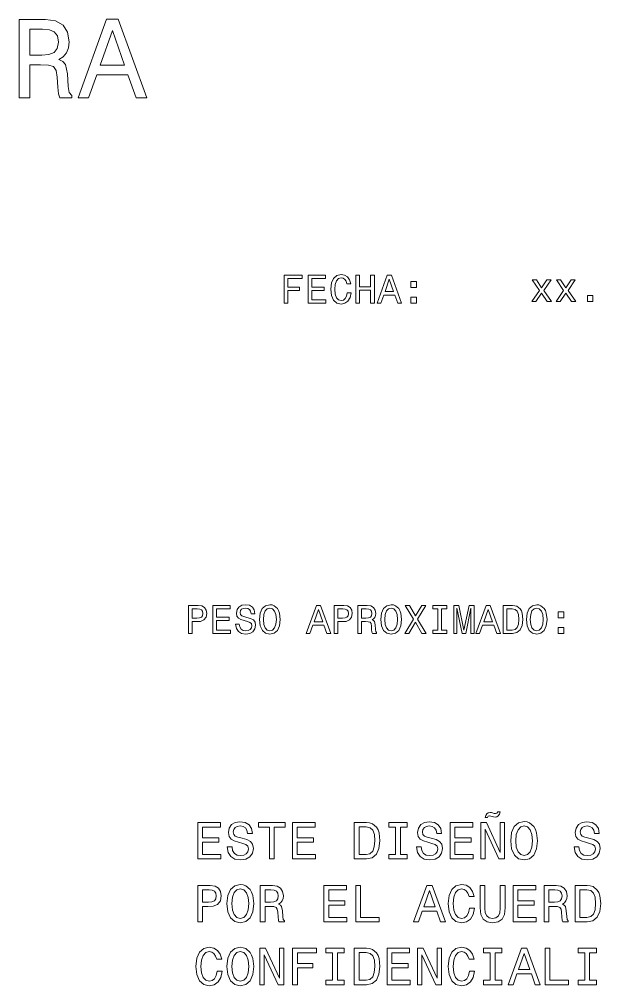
# Model space of a CAD drawing. Extents: x 14 to 2196, y -1968 to 1826.
# Drawn here: x 1582.5 to 1686.5, y -246.4 to -73.7 of the extents above; entities that cross this region are included whole.
import ezdxf

# ---------------------------------------------------------------- set-up
doc = ezdxf.new("R2010")
doc.units = 0

msp = doc.modelspace()

# ---------------------------------------------------------------- linework, layer by layer
at = {"color": 7, "lineweight": 13}
for points in [[(1582.532227, -87.708305), (1584.408325, -87.708305), (1584.408325, -81.797646), (1586.324707, -81.797646), (1587.736816, -81.858162), (1588.624512, -82.140579), (1589.108643, -82.80629), (1589.310303, -83.99649), (1589.411255, -85.81205), (1589.532227, -87.002251), (1589.774292, -87.708305), (1591.892456, -87.708305), (1591.892456, -87.32502), (1591.428467, -86.760178), (1591.26709, -85.711189), (1591.125854, -83.45182), (1590.782959, -81.777466), (1590.31897, -81.252975), (1589.592773, -80.86969), (1590.399658, -80.365364), (1590.964478, -79.659317), (1591.327637, -78.771706), (1591.44873, -77.702545), (1591.16626, -76.008018), (1590.359375, -74.737122), (1589.027954, -73.970551), (1587.212402, -73.708305), (1582.532227, -73.708305)], [(1593.042358, -87.708305), (1594.898193, -87.708305), (1596.37085, -83.593033), (1601.95874, -83.593033), (1603.431396, -87.708305), (1605.327637, -87.708305), (1600.203735, -73.688133), (1598.146118, -73.688133)], [(1586.687866, -75.423004), (1587.918457, -75.544037), (1588.785889, -75.927322), (1589.330566, -76.633377), (1589.512085, -77.742889), (1589.310303, -78.912918), (1588.765625, -79.618965), (1587.837769, -79.982079), (1586.566772, -80.082947), (1584.408325, -80.082947), (1584.408325, -75.423004)], [(1597.016357, -81.878334), (1599.174927, -75.705421), (1601.333374, -81.878334)], [(1629.859253, -124.426353), (1630.529297, -124.426353), (1630.529297, -122.128082), (1632.633057, -122.128082), (1632.633057, -121.530098), (1630.529297, -121.530098), (1630.529297, -120.03154), (1633.115723, -120.03154), (1633.115723, -119.426353), (1629.859253, -119.426353)], [(1634.1604, -124.426353), (1637.330444, -124.426353), (1637.330444, -123.821167), (1634.823242, -123.821167), (1634.823242, -122.128082), (1637.056641, -122.128082), (1637.056641, -121.530098), (1634.823242, -121.530098), (1634.823242, -120.03154), (1637.272827, -120.03154), (1637.272827, -119.426353), (1634.1604, -119.426353)], [(1641.177734, -122.567566), (1641.033569, -123.172752), (1640.795898, -123.605026), (1640.464478, -123.871597), (1640.075439, -123.958054), (1639.607056, -123.828369), (1639.239624, -123.439323), (1638.994751, -122.805313), (1638.915405, -121.926353), (1638.994751, -121.054596), (1639.232422, -120.413383), (1639.599854, -120.024338), (1640.075439, -119.887451), (1640.421265, -119.959496), (1640.716553, -120.161224), (1640.947144, -120.485428), (1641.105591, -120.932114), (1641.790039, -120.932114), (1641.573975, -120.247681), (1641.199341, -119.728951), (1640.687744, -119.404739), (1640.075439, -119.289467), (1639.311646, -119.469582), (1638.728149, -119.973907), (1638.353516, -120.802437), (1638.223755, -121.926353), (1638.353516, -123.05027), (1638.728149, -123.878799), (1639.311646, -124.390327), (1640.075439, -124.56324), (1640.745361, -124.426353), (1641.285767, -124.04451), (1641.667603, -123.417709), (1641.869385, -122.567566)], [(1642.67627, -124.426353), (1643.346313, -124.426353), (1643.346313, -122.077652), (1645.349121, -122.077652), (1645.349121, -124.426353), (1646.011963, -124.426353), (1646.011963, -119.426353), (1645.349121, -119.426353), (1645.349121, -121.465256), (1643.346313, -121.465256), (1643.346313, -119.426353), (1642.67627, -119.426353)], [(1646.494751, -124.426353), (1647.157471, -124.426353), (1647.683472, -122.956612), (1649.679077, -122.956612), (1650.205078, -124.426353), (1650.882324, -124.426353), (1649.052368, -119.419151), (1648.317505, -119.419151)], [(1647.91394, -122.344223), (1648.684937, -120.13961), (1649.455811, -122.344223)], [(1652.524902, -121.630966), (1653.519165, -121.630966), (1653.519165, -120.55748), (1652.524902, -120.55748)], [(1674.899902, -124.114655), (1675.894165, -122.608894), (1676.917236, -124.114655), (1677.680908, -124.114655), (1676.297607, -122.11898), (1677.601685, -120.245781), (1676.866821, -120.245781), (1675.922974, -121.650681), (1674.979126, -120.245781), (1674.229858, -120.245781), (1675.512329, -122.126183), (1674.157837, -124.114655)], [(1679.237061, -124.114655), (1680.231323, -122.608894), (1681.254395, -124.114655), (1682.018066, -124.114655), (1680.634766, -122.11898), (1681.938843, -120.245781), (1681.203979, -120.245781), (1680.260132, -121.650681), (1679.316406, -120.245781), (1678.567017, -120.245781), (1679.849487, -122.126183), (1678.494995, -124.114655)], [(1652.524902, -124.426353), (1653.519165, -124.426353), (1653.519165, -123.352867), (1652.524902, -123.352867)], [(1684.107422, -124.114655), (1685.101685, -124.114655), (1685.101685, -123.041168), (1684.107422, -123.041168)], [(1612.797974, -183.427444), (1613.460815, -183.427444), (1613.460815, -181.316498), (1614.195679, -181.316498), (1614.937744, -181.280472), (1615.528442, -181.028305), (1615.9104, -180.538391), (1616.040039, -179.868362), (1615.939209, -179.248764), (1615.651001, -178.794876), (1615.175415, -178.521103), (1614.5271, -178.427444), (1612.797974, -178.427444)], [(1614.346924, -179.039841), (1614.779175, -179.083069), (1615.096191, -179.219955), (1615.283569, -179.472107), (1615.348389, -179.868362), (1615.276367, -180.28624), (1615.081787, -180.538391), (1614.750366, -180.668076), (1614.296509, -180.704102), (1613.460815, -180.704102), (1613.460815, -179.039841)], [(1617.142334, -183.427444), (1620.312378, -183.427444), (1620.312378, -182.82225), (1617.805176, -182.82225), (1617.805176, -181.129181), (1620.038574, -181.129181), (1620.038574, -180.531189), (1617.805176, -180.531189), (1617.805176, -179.032639), (1620.254761, -179.032639), (1620.254761, -178.427444), (1617.142334, -178.427444)], [(1621.854126, -181.777588), (1621.198486, -181.777588), (1621.342651, -182.541275), (1621.702881, -183.103241), (1622.257568, -183.441849), (1623.006836, -183.564331), (1623.748901, -183.449051), (1624.303711, -183.13205), (1624.656738, -182.634933), (1624.786377, -181.979324), (1624.678345, -181.388535), (1624.375732, -181.006699), (1623.885864, -180.754532), (1623.230225, -180.567215), (1622.668213, -180.430328), (1622.300781, -180.27182), (1622.091919, -180.041275), (1622.0271, -179.681046), (1622.091919, -179.356842), (1622.279175, -179.111877), (1622.567383, -178.946182), (1622.963623, -178.888535), (1623.367065, -178.960587), (1623.684082, -179.155106), (1623.893066, -179.479324), (1623.993896, -179.918793), (1624.649536, -179.918793), (1624.649536, -179.904388), (1624.534302, -179.227158), (1624.195679, -178.722839), (1623.662476, -178.405838), (1622.942017, -178.29776), (1622.293579, -178.405838), (1621.789307, -178.70842), (1621.465088, -179.176727), (1621.349854, -179.781906), (1621.443481, -180.32225), (1621.717285, -180.689697), (1622.149536, -180.934647), (1622.740356, -181.121964), (1623.323853, -181.287674), (1623.763428, -181.446182), (1624.029907, -181.676727), (1624.123657, -182.051361), (1624.037109, -182.433212), (1623.813843, -182.72139), (1623.47522, -182.901505), (1623.035645, -182.959152), (1622.545776, -182.879898), (1622.171143, -182.649353), (1621.93335, -182.274704)], [(1625.478027, -180.927444), (1625.607788, -182.051361), (1625.982422, -182.879898), (1626.565918, -183.391418), (1627.329712, -183.564331), (1628.086182, -183.391418), (1628.67688, -182.879898), (1629.044312, -182.051361), (1629.181274, -180.927444), (1629.044312, -179.81073), (1628.885864, -179.356842), (1628.67688, -178.982193), (1628.086182, -178.470673), (1627.725952, -178.340988), (1627.329712, -178.290558), (1626.558716, -178.470673), (1625.97522, -178.974991), (1625.607788, -179.803528)], [(1626.169678, -180.927444), (1626.248901, -180.055679), (1626.486694, -179.414474), (1626.854126, -179.025421), (1627.329712, -178.888535), (1627.797974, -179.025421), (1628.165405, -179.421677), (1628.403198, -180.062897), (1628.489624, -180.927444), (1628.403198, -181.79921), (1628.165405, -182.440414), (1627.797974, -182.829468), (1627.329712, -182.959152), (1626.854126, -182.829468), (1626.486694, -182.440414), (1626.248901, -181.806412)], [(1633.813843, -183.427444), (1634.476685, -183.427444), (1635.002563, -181.957703), (1636.998291, -181.957703), (1637.52417, -183.427444), (1638.201416, -183.427444), (1636.37146, -178.420242), (1635.636597, -178.420242)], [(1635.233154, -181.345306), (1636.004028, -179.140701), (1636.774902, -181.345306)], [(1638.821045, -183.427444), (1639.483887, -183.427444), (1639.483887, -181.316498), (1640.21875, -181.316498), (1640.960815, -181.280472), (1641.551514, -181.028305), (1641.93335, -180.538391), (1642.06311, -179.868362), (1641.962158, -179.248764), (1641.674072, -178.794876), (1641.198486, -178.521103), (1640.550171, -178.427444), (1638.821045, -178.427444)], [(1640.369995, -179.039841), (1640.802246, -179.083069), (1641.119263, -179.219955), (1641.306641, -179.472107), (1641.37146, -179.868362), (1641.299438, -180.28624), (1641.104858, -180.538391), (1640.773438, -180.668076), (1640.31958, -180.704102), (1639.483887, -180.704102), (1639.483887, -179.039841)], [(1643.071777, -183.427444), (1643.741699, -183.427444), (1643.741699, -181.316498), (1644.426147, -181.316498), (1644.930542, -181.338104), (1645.247559, -181.438965), (1645.42041, -181.676727), (1645.492432, -182.101791), (1645.528442, -182.750214), (1645.571777, -183.175278), (1645.658203, -183.427444), (1646.414673, -183.427444), (1646.414673, -183.290558), (1646.248901, -183.088821), (1646.191284, -182.714188), (1646.140869, -181.907272), (1646.018433, -181.309296), (1645.852661, -181.121964), (1645.593384, -180.985077), (1645.88147, -180.804962), (1646.083252, -180.552811), (1646.212891, -180.235809), (1646.256104, -179.853958), (1646.155273, -179.248764), (1645.867065, -178.794876), (1645.391602, -178.521103), (1644.743164, -178.427444), (1643.071777, -178.427444)], [(1644.555908, -179.039841), (1644.995361, -179.083069), (1645.305176, -179.219955), (1645.499634, -179.472107), (1645.564575, -179.868362), (1645.492432, -180.28624), (1645.297974, -180.538391), (1644.966553, -180.668076), (1644.512695, -180.704102), (1643.741699, -180.704102), (1643.741699, -179.039841)], [(1647.16394, -180.927444), (1647.293579, -182.051361), (1647.668213, -182.879898), (1648.251831, -183.391418), (1649.015503, -183.564331), (1649.771973, -183.391418), (1650.362793, -182.879898), (1650.730225, -182.051361), (1650.867065, -180.927444), (1650.730225, -179.81073), (1650.571777, -179.356842), (1650.362793, -178.982193), (1649.771973, -178.470673), (1649.411743, -178.340988), (1649.015503, -178.290558), (1648.244629, -178.470673), (1647.661011, -178.974991), (1647.293579, -179.803528)], [(1647.855591, -180.927444), (1647.934814, -180.055679), (1648.172607, -179.414474), (1648.540039, -179.025421), (1649.015503, -178.888535), (1649.483887, -179.025421), (1649.851318, -179.421677), (1650.088989, -180.062897), (1650.175415, -180.927444), (1650.088989, -181.79921), (1649.851318, -182.440414), (1649.483887, -182.829468), (1649.015503, -182.959152), (1648.540039, -182.829468), (1648.172607, -182.440414), (1647.934814, -181.806412)], [(1651.443481, -183.427444), (1652.199951, -183.427444), (1653.345459, -181.402954), (1654.512695, -183.427444), (1655.276367, -183.427444), (1653.712891, -180.855392), (1655.197144, -178.420242), (1654.469482, -178.420242), (1653.367065, -180.27182), (1652.286377, -178.420242), (1651.529907, -178.420242), (1653.006836, -180.86261)], [(1657.358521, -182.82225), (1656.436279, -182.82225), (1656.436279, -183.427444), (1658.943481, -183.427444), (1658.943481, -182.82225), (1658.02124, -182.82225), (1658.02124, -179.032639), (1658.943481, -179.032639), (1658.943481, -178.427444), (1656.436279, -178.427444), (1656.436279, -179.032639), (1657.358521, -179.032639)], [(1660.225952, -183.427444), (1660.78064, -183.427444), (1660.78064, -178.888535), (1661.717285, -183.427444), (1662.336914, -183.427444), (1663.266235, -178.888535), (1663.266235, -183.427444), (1663.828247, -183.427444), (1663.828247, -178.427444), (1662.949219, -178.427444), (1662.0271, -182.83667), (1661.112061, -178.427444), (1660.225952, -178.427444)], [(1664.174072, -183.427444), (1664.836914, -183.427444), (1665.362793, -181.957703), (1667.358521, -181.957703), (1667.884399, -183.427444), (1668.561646, -183.427444), (1666.731689, -178.420242), (1665.996826, -178.420242)], [(1665.593384, -181.345306), (1666.364258, -179.140701), (1667.135132, -181.345306)], [(1670.694214, -178.427444), (1669.029907, -178.427444), (1669.029907, -183.427444), (1670.694214, -183.427444), (1671.479492, -183.268936), (1672.06311, -182.78624), (1672.42334, -182.000931), (1672.552979, -180.927444), (1672.437744, -179.832336), (1672.293579, -179.40007), (1672.091919, -179.054245), (1671.508301, -178.585953), (1671.126465, -178.470673)], [(1670.643799, -179.025421), (1671.191284, -179.133499), (1671.565918, -179.464905), (1671.789307, -180.055679), (1671.861328, -180.927444), (1671.782104, -181.770386), (1671.558716, -182.36116), (1671.17688, -182.714188), (1670.643799, -182.829468), (1669.699951, -182.829468), (1669.699951, -179.025421)], [(1673.187012, -180.927444), (1673.31665, -182.051361), (1673.691284, -182.879898), (1674.274902, -183.391418), (1675.038574, -183.564331), (1675.795044, -183.391418), (1676.385864, -182.879898), (1676.753296, -182.051361), (1676.890137, -180.927444), (1676.753296, -179.81073), (1676.594727, -179.356842), (1676.385864, -178.982193), (1675.795044, -178.470673), (1675.434814, -178.340988), (1675.038574, -178.290558), (1674.2677, -178.470673), (1673.684082, -178.974991), (1673.31665, -179.803528)], [(1673.878662, -180.927444), (1673.957886, -180.055679), (1674.195679, -179.414474), (1674.56311, -179.025421), (1675.038574, -178.888535), (1675.506836, -179.025421), (1675.874268, -179.421677), (1676.112061, -180.062897), (1676.198486, -180.927444), (1676.112061, -181.79921), (1675.874268, -182.440414), (1675.506836, -182.829468), (1675.038574, -182.959152), (1674.56311, -182.829468), (1674.195679, -182.440414), (1673.957886, -181.806412)], [(1678.878662, -180.63205), (1679.872925, -180.63205), (1679.872925, -179.558563), (1678.878662, -179.558563)], [(1678.878662, -183.427444), (1679.872925, -183.427444), (1679.872925, -182.353958), (1678.878662, -182.353958)], [(1668.493408, -215.298523), (1668.090698, -215.298523), (1667.922119, -215.542038), (1667.669189, -215.616974), (1667.416382, -215.579514), (1666.976074, -215.44838), (1666.704468, -215.410919), (1666.386108, -215.476486), (1666.133179, -215.654434), (1665.936523, -215.944778), (1665.824097, -216.347519), (1666.226807, -216.347519), (1666.386108, -216.113373), (1666.638916, -216.029083), (1666.86377, -216.066544), (1667.303955, -216.188293), (1667.603638, -216.235123), (1667.91272, -216.178925), (1668.174927, -216.000977), (1668.362305, -215.710632)], [(1614.442261, -223.737289), (1618.563354, -223.737289), (1618.563354, -222.950546), (1615.303955, -222.950546), (1615.303955, -220.749542), (1618.207397, -220.749542), (1618.207397, -219.972153), (1615.303955, -219.972153), (1615.303955, -218.024033), (1618.488403, -218.024033), (1618.488403, -217.237289), (1614.442261, -217.237289)], [(1620.567627, -221.592484), (1619.715332, -221.592484), (1619.902588, -222.585266), (1620.370972, -223.315826), (1621.092163, -223.756027), (1622.066162, -223.915237), (1623.030884, -223.765381), (1623.752075, -223.353287), (1624.21106, -222.707031), (1624.379639, -221.854721), (1624.239136, -221.086716), (1623.845703, -220.590317), (1623.208862, -220.262512), (1622.356567, -220.018982), (1621.625977, -219.841034), (1621.148315, -219.634979), (1620.876709, -219.335266), (1620.792358, -218.866974), (1620.876709, -218.445496), (1621.120239, -218.12706), (1621.494873, -217.911636), (1622.01001, -217.836716), (1622.534546, -217.930374), (1622.946533, -218.183258), (1623.218262, -218.604721), (1623.349365, -219.176056), (1624.20166, -219.176056), (1624.20166, -219.157318), (1624.051758, -218.276917), (1623.611572, -217.621292), (1622.918457, -217.209198), (1621.981934, -217.068695), (1621.138916, -217.209198), (1620.483398, -217.60257), (1620.06189, -218.211349), (1619.911987, -218.998093), (1620.033813, -219.700546), (1620.389648, -220.178207), (1620.95166, -220.496658), (1621.719604, -220.740173), (1622.478271, -220.955582), (1623.049561, -221.161636), (1623.396118, -221.461349), (1623.517944, -221.94838), (1623.405518, -222.444778), (1623.115234, -222.819427), (1622.674927, -223.053574), (1622.103638, -223.128494), (1621.466797, -223.025467), (1620.979736, -222.725769), (1620.670654, -222.238724)], [(1627.255005, -223.737289), (1628.116577, -223.737289), (1628.116577, -218.024033), (1630.083496, -218.024033), (1630.083496, -217.237289), (1625.278687, -217.237289), (1625.278687, -218.024033), (1627.255005, -218.024033)], [(1631.3573, -223.737289), (1635.478271, -223.737289), (1635.478271, -222.950546), (1632.218872, -222.950546), (1632.218872, -220.749542), (1635.122437, -220.749542), (1635.122437, -219.972153), (1632.218872, -219.972153), (1632.218872, -218.024033), (1635.40332, -218.024033), (1635.40332, -217.237289), (1631.3573, -217.237289)], [(1644.591431, -217.237289), (1642.427856, -217.237289), (1642.427856, -223.737289), (1644.591431, -223.737289), (1645.612305, -223.531235), (1646.370972, -222.903717), (1646.839233, -221.882828), (1647.007812, -220.487289), (1646.858032, -219.06366), (1646.670654, -218.501694), (1646.408447, -218.052124), (1645.64978, -217.443344), (1645.15332, -217.293488)], [(1649.808228, -222.950546), (1648.609375, -222.950546), (1648.609375, -223.737289), (1651.868774, -223.737289), (1651.868774, -222.950546), (1650.669922, -222.950546), (1650.669922, -218.024033), (1651.868774, -218.024033), (1651.868774, -217.237289), (1648.609375, -217.237289), (1648.609375, -218.024033), (1649.808228, -218.024033)], [(1654.397583, -221.592484), (1653.545288, -221.592484), (1653.732666, -222.585266), (1654.200928, -223.315826), (1654.922119, -223.756027), (1655.896118, -223.915237), (1656.86084, -223.765381), (1657.582031, -223.353287), (1658.041016, -222.707031), (1658.209595, -221.854721), (1658.069092, -221.086716), (1657.675659, -220.590317), (1657.038818, -220.262512), (1656.186523, -220.018982), (1655.455933, -219.841034), (1654.978271, -219.634979), (1654.706665, -219.335266), (1654.622437, -218.866974), (1654.706665, -218.445496), (1654.950195, -218.12706), (1655.324829, -217.911636), (1655.839966, -217.836716), (1656.364502, -217.930374), (1656.776611, -218.183258), (1657.048218, -218.604721), (1657.179321, -219.176056), (1658.031616, -219.176056), (1658.031616, -219.157318), (1657.881714, -218.276917), (1657.441528, -217.621292), (1656.748413, -217.209198), (1655.81189, -217.068695), (1654.968872, -217.209198), (1654.313354, -217.60257), (1653.891846, -218.211349), (1653.741943, -218.998093), (1653.86377, -219.700546), (1654.219604, -220.178207), (1654.781616, -220.496658), (1655.549561, -220.740173), (1656.308228, -220.955582), (1656.879639, -221.161636), (1657.226074, -221.461349), (1657.3479, -221.94838), (1657.235474, -222.444778), (1656.94519, -222.819427), (1656.505005, -223.053574), (1655.933594, -223.128494), (1655.296753, -223.025467), (1654.809692, -222.725769), (1654.50061, -222.238724)], [(1659.54895, -223.737289), (1663.669922, -223.737289), (1663.669922, -222.950546), (1660.410522, -222.950546), (1660.410522, -220.749542), (1663.314087, -220.749542), (1663.314087, -219.972153), (1660.410522, -219.972153), (1660.410522, -218.024033), (1663.594971, -218.024033), (1663.594971, -217.237289), (1659.54895, -217.237289)], [(1665.018677, -223.737289), (1665.796021, -223.737289), (1665.796021, -218.408035), (1668.287354, -223.737289), (1669.289551, -223.737289), (1669.289551, -217.237289), (1668.502808, -217.237289), (1668.502808, -222.566544), (1666.039551, -217.237289), (1665.018677, -217.237289)], [(1670.385376, -220.487289), (1670.553955, -221.94838), (1671.041016, -223.025467), (1671.799561, -223.69046), (1672.792358, -223.915237), (1673.775879, -223.69046), (1674.543823, -223.025467), (1675.021484, -221.94838), (1675.199463, -220.487289), (1675.021484, -219.035553), (1674.81543, -218.445496), (1674.543823, -217.958466), (1673.775879, -217.293488), (1673.307495, -217.124893), (1672.792358, -217.059341), (1671.790283, -217.293488), (1671.031616, -217.949112), (1670.553955, -219.026199)], [(1682.589233, -221.592484), (1681.736938, -221.592484), (1681.924316, -222.585266), (1682.392578, -223.315826), (1683.11377, -223.756027), (1684.087769, -223.915237), (1685.05249, -223.765381), (1685.773682, -223.353287), (1686.232666, -222.707031), (1686.401245, -221.854721), (1686.260742, -221.086716), (1685.86731, -220.590317), (1685.230469, -220.262512), (1684.378174, -220.018982), (1683.647583, -219.841034), (1683.169922, -219.634979), (1682.898315, -219.335266), (1682.813965, -218.866974), (1682.898315, -218.445496), (1683.141846, -218.12706), (1683.516479, -217.911636), (1684.031616, -217.836716), (1684.556152, -217.930374), (1684.968262, -218.183258), (1685.239868, -218.604721), (1685.370972, -219.176056), (1686.223267, -219.176056), (1686.223267, -219.157318), (1686.073364, -218.276917), (1685.633179, -217.621292), (1684.940063, -217.209198), (1684.00354, -217.068695), (1683.160522, -217.209198), (1682.505005, -217.60257), (1682.083496, -218.211349), (1681.933594, -218.998093), (1682.05542, -219.700546), (1682.411255, -220.178207), (1682.973267, -220.496658), (1683.741211, -220.740173), (1684.499878, -220.955582), (1685.071289, -221.161636), (1685.417725, -221.461349), (1685.539551, -221.94838), (1685.427124, -222.444778), (1685.136841, -222.819427), (1684.696533, -223.053574), (1684.125244, -223.128494), (1683.488403, -223.025467), (1683.001343, -222.725769), (1682.692261, -222.238724)], [(1644.525879, -218.014664), (1645.237671, -218.155151), (1645.724731, -218.585999), (1646.015015, -219.354004), (1646.108643, -220.487289), (1646.005615, -221.583115), (1645.715332, -222.35112), (1645.218872, -222.810059), (1644.525879, -222.959915), (1643.29895, -222.959915), (1643.29895, -218.014664)], [(1671.284546, -220.487289), (1671.387573, -219.354004), (1671.696533, -218.520432), (1672.174316, -218.014664), (1672.792358, -217.836716), (1673.401245, -218.014664), (1673.878906, -218.5298), (1674.187988, -219.363373), (1674.300293, -220.487289), (1674.187988, -221.620575), (1673.878906, -222.454147), (1673.401245, -222.959915), (1672.792358, -223.128494), (1672.174316, -222.959915), (1671.696533, -222.454147), (1671.387573, -221.629944)], [(1614.432861, -234.967117), (1615.294556, -234.967117), (1615.294556, -232.222885), (1616.249878, -232.222885), (1617.2146, -232.176056), (1617.982666, -231.848236), (1618.479004, -231.211349), (1618.647583, -230.340317), (1618.516479, -229.534836), (1618.141846, -228.944778), (1617.523682, -228.588882), (1616.680786, -228.467117), (1614.432861, -228.467117)], [(1616.446533, -229.263229), (1617.008545, -229.319427), (1617.420654, -229.497375), (1617.664185, -229.82518), (1617.748413, -230.340317), (1617.654785, -230.883545), (1617.401978, -231.211349), (1616.971069, -231.379944), (1616.380981, -231.426773), (1615.294556, -231.426773), (1615.294556, -229.263229)], [(1619.640381, -231.717117), (1619.80896, -233.178207), (1620.296021, -234.255295), (1621.054688, -234.920288), (1622.047485, -235.145065), (1623.030884, -234.920288), (1623.79895, -234.255295), (1624.276611, -233.178207), (1624.454468, -231.717117), (1624.276611, -230.265381), (1624.070557, -229.675323), (1623.79895, -229.188293), (1623.030884, -228.523315), (1622.562622, -228.354721), (1622.047485, -228.289169), (1621.045288, -228.523315), (1620.286621, -229.17894), (1619.80896, -230.256027)], [(1620.539551, -231.717117), (1620.642578, -230.583832), (1620.95166, -229.750259), (1621.429321, -229.244492), (1622.047485, -229.066544), (1622.65625, -229.244492), (1623.133911, -229.759628), (1623.442993, -230.593201), (1623.55542, -231.717117), (1623.442993, -232.850403), (1623.133911, -233.683975), (1622.65625, -234.189743), (1622.047485, -234.358322), (1621.429321, -234.189743), (1620.95166, -233.683975), (1620.642578, -232.859772)], [(1625.597168, -234.967117), (1626.468262, -234.967117), (1626.468262, -232.222885), (1627.358032, -232.222885), (1628.01355, -232.250977), (1628.425659, -232.382095), (1628.650513, -232.691177), (1628.744141, -233.243774), (1628.791016, -234.086716), (1628.847168, -234.639313), (1628.959595, -234.967117), (1629.942993, -234.967117), (1629.942993, -234.789169), (1629.727539, -234.526917), (1629.652588, -234.039886), (1629.587036, -232.990891), (1629.427856, -232.213516), (1629.212402, -231.970001), (1628.875244, -231.792038), (1629.249878, -231.557892), (1629.512207, -231.230087), (1629.680786, -230.817978), (1629.736938, -230.321579), (1629.605835, -229.534836), (1629.231201, -228.944778), (1628.613037, -228.588882), (1627.770142, -228.467117), (1625.597168, -228.467117)], [(1627.526611, -229.263229), (1628.0979, -229.319427), (1628.50061, -229.497375), (1628.75354, -229.82518), (1628.837769, -230.340317), (1628.744141, -230.883545), (1628.491211, -231.211349), (1628.060425, -231.379944), (1627.470337, -231.426773), (1626.468262, -231.426773), (1626.468262, -229.263229)], [(1636.995605, -234.967117), (1641.116577, -234.967117), (1641.116577, -234.180374), (1637.8573, -234.180374), (1637.8573, -231.97937), (1640.760742, -231.97937), (1640.760742, -231.201981), (1637.8573, -231.201981), (1637.8573, -229.25386), (1641.041748, -229.25386), (1641.041748, -228.467117), (1636.995605, -228.467117)], [(1642.699463, -234.967117), (1646.876709, -234.967117), (1646.876709, -234.180374), (1643.561157, -234.180374), (1643.561157, -228.467117), (1642.699463, -228.467117)], [(1653.030151, -234.967117), (1653.891846, -234.967117), (1654.575562, -233.056458), (1657.169922, -233.056458), (1657.853638, -234.967117), (1658.734009, -234.967117), (1656.355103, -228.457748), (1655.39978, -228.457748)], [(1654.875244, -232.260345), (1655.877441, -229.394348), (1656.879639, -232.260345)], [(1663.033081, -232.55069), (1662.845703, -233.337433), (1662.536621, -233.899399), (1662.105835, -234.245941), (1661.600098, -234.358322), (1660.991211, -234.189743), (1660.51355, -233.683975), (1660.19519, -232.859772), (1660.092163, -231.717117), (1660.19519, -230.583832), (1660.504272, -229.750259), (1660.981934, -229.244492), (1661.600098, -229.066544), (1662.049561, -229.160202), (1662.433594, -229.422455), (1662.733398, -229.843918), (1662.939331, -230.424606), (1663.829102, -230.424606), (1663.548218, -229.534836), (1663.061157, -228.860489), (1662.396118, -228.439026), (1661.600098, -228.289169), (1660.6073, -228.523315), (1659.848633, -229.17894), (1659.361572, -230.256027), (1659.192993, -231.717117), (1659.361572, -233.178207), (1659.848633, -234.255295), (1660.6073, -234.920288), (1661.600098, -235.145065), (1662.471069, -234.967117), (1663.173584, -234.470718), (1663.669922, -233.655884), (1663.932129, -232.55069)], [(1664.915649, -232.494492), (1665.046753, -233.665237), (1665.458862, -234.498825), (1666.151978, -234.976486), (1667.154053, -235.145065), (1668.146851, -234.976486), (1668.839966, -234.498825), (1669.252075, -233.674606), (1669.392578, -232.494492), (1669.392578, -228.467117), (1668.521484, -228.467117), (1668.521484, -232.541321), (1668.437256, -233.337433), (1668.184326, -233.908752), (1667.75354, -234.245941), (1667.154053, -234.358322), (1666.535889, -234.245941), (1666.105103, -233.908752), (1665.852173, -233.346802), (1665.777344, -232.541321), (1665.777344, -228.467117), (1664.915649, -228.467117)], [(1670.825562, -234.967117), (1674.946533, -234.967117), (1674.946533, -234.180374), (1671.687256, -234.180374), (1671.687256, -231.97937), (1674.590698, -231.97937), (1674.590698, -231.201981), (1671.687256, -231.201981), (1671.687256, -229.25386), (1674.871704, -229.25386), (1674.871704, -228.467117), (1670.825562, -228.467117)], [(1676.342163, -234.967117), (1677.213135, -234.967117), (1677.213135, -232.222885), (1678.102905, -232.222885), (1678.758545, -232.250977), (1679.170654, -232.382095), (1679.395386, -232.691177), (1679.489136, -233.243774), (1679.535889, -234.086716), (1679.592163, -234.639313), (1679.704468, -234.967117), (1680.687988, -234.967117), (1680.687988, -234.789169), (1680.472534, -234.526917), (1680.397583, -234.039886), (1680.332031, -232.990891), (1680.172852, -232.213516), (1679.957397, -231.970001), (1679.620239, -231.792038), (1679.994873, -231.557892), (1680.25708, -231.230087), (1680.425659, -230.817978), (1680.481934, -230.321579), (1680.35083, -229.534836), (1679.976074, -228.944778), (1679.358032, -228.588882), (1678.515015, -228.467117), (1676.342163, -228.467117)], [(1678.271484, -229.263229), (1678.842896, -229.319427), (1679.245605, -229.497375), (1679.498413, -229.82518), (1679.582764, -230.340317), (1679.489136, -230.883545), (1679.236206, -231.211349), (1678.80542, -231.379944), (1678.215332, -231.426773), (1677.213135, -231.426773), (1677.213135, -229.263229)], [(1684.059692, -228.467117), (1681.896118, -228.467117), (1681.896118, -234.967117), (1684.059692, -234.967117), (1685.080566, -234.761063), (1685.839233, -234.133545), (1686.307495, -233.112656), (1686.476074, -231.717117), (1686.326294, -230.293488), (1686.138916, -229.731522), (1685.876709, -229.281952), (1685.118042, -228.673172), (1684.621704, -228.523315)], [(1683.994141, -229.244492), (1684.705933, -229.384979), (1685.192993, -229.815826), (1685.483398, -230.583832), (1685.577026, -231.717117), (1685.473999, -232.812943), (1685.183594, -233.580948), (1684.687256, -234.039886), (1683.994141, -234.189743), (1682.767212, -234.189743), (1682.767212, -229.244492)], [(1617.926392, -243.780518), (1617.739136, -244.567261), (1617.430054, -245.129227), (1616.999146, -245.475769), (1616.493408, -245.58815), (1615.884644, -245.419571), (1615.406982, -244.913803), (1615.088501, -244.0896), (1614.985474, -242.946945), (1615.088501, -241.81366), (1615.397583, -240.980087), (1615.875244, -240.474319), (1616.493408, -240.296371), (1616.942993, -240.39003), (1617.327026, -240.652283), (1617.626709, -241.073746), (1617.832764, -241.654434), (1618.722534, -241.654434), (1618.441528, -240.764664), (1617.954468, -240.090317), (1617.289551, -239.668854), (1616.493408, -239.518997), (1615.50061, -239.753143), (1614.741943, -240.408768), (1614.255005, -241.485855), (1614.086304, -242.946945), (1614.255005, -244.408035), (1614.741943, -245.485123), (1615.50061, -246.150116), (1616.493408, -246.374893), (1617.364502, -246.196945), (1618.066895, -245.700546), (1618.563354, -244.885712), (1618.825562, -243.780518)], [(1619.640381, -242.946945), (1619.80896, -244.408035), (1620.296021, -245.485123), (1621.054688, -246.150116), (1622.047485, -246.374893), (1623.030884, -246.150116), (1623.79895, -245.485123), (1624.276611, -244.408035), (1624.454468, -242.946945), (1624.276611, -241.495209), (1624.070557, -240.905151), (1623.79895, -240.418121), (1623.030884, -239.753143), (1622.562622, -239.584549), (1622.047485, -239.518997), (1621.045288, -239.753143), (1620.286621, -240.408768), (1619.80896, -241.485855)], [(1625.550293, -246.196945), (1626.327759, -246.196945), (1626.327759, -240.867691), (1628.819092, -246.196945), (1629.821289, -246.196945), (1629.821289, -239.696945), (1629.034546, -239.696945), (1629.034546, -245.026199), (1626.571289, -239.696945), (1625.550293, -239.696945)], [(1631.404053, -246.196945), (1632.275146, -246.196945), (1632.275146, -243.209198), (1635.01001, -243.209198), (1635.01001, -242.431808), (1632.275146, -242.431808), (1632.275146, -240.483688), (1635.637573, -240.483688), (1635.637573, -239.696945), (1631.404053, -239.696945)], [(1638.531616, -245.410202), (1637.332764, -245.410202), (1637.332764, -246.196945), (1640.592163, -246.196945), (1640.592163, -245.410202), (1639.393311, -245.410202), (1639.393311, -240.483688), (1640.592163, -240.483688), (1640.592163, -239.696945), (1637.332764, -239.696945), (1637.332764, -240.483688), (1638.531616, -240.483688)], [(1644.591431, -239.696945), (1642.427856, -239.696945), (1642.427856, -246.196945), (1644.591431, -246.196945), (1645.612305, -245.990891), (1646.370972, -245.363373), (1646.839233, -244.342484), (1647.007812, -242.946945), (1646.858032, -241.523315), (1646.670654, -240.961349), (1646.408447, -240.51178), (1645.64978, -239.903), (1645.15332, -239.753143)], [(1648.272217, -246.196945), (1652.393311, -246.196945), (1652.393311, -245.410202), (1649.133911, -245.410202), (1649.133911, -243.209198), (1652.037354, -243.209198), (1652.037354, -242.431808), (1649.133911, -242.431808), (1649.133911, -240.483688), (1652.318359, -240.483688), (1652.318359, -239.696945), (1648.272217, -239.696945)], [(1653.741943, -246.196945), (1654.519409, -246.196945), (1654.519409, -240.867691), (1657.010742, -246.196945), (1658.012939, -246.196945), (1658.012939, -239.696945), (1657.226074, -239.696945), (1657.226074, -245.026199), (1654.762939, -239.696945), (1653.741943, -239.696945)], [(1663.033081, -243.780518), (1662.845703, -244.567261), (1662.536621, -245.129227), (1662.105835, -245.475769), (1661.600098, -245.58815), (1660.991211, -245.419571), (1660.51355, -244.913803), (1660.19519, -244.0896), (1660.092163, -242.946945), (1660.19519, -241.81366), (1660.504272, -240.980087), (1660.981934, -240.474319), (1661.600098, -240.296371), (1662.049561, -240.39003), (1662.433594, -240.652283), (1662.733398, -241.073746), (1662.939331, -241.654434), (1663.829102, -241.654434), (1663.548218, -240.764664), (1663.061157, -240.090317), (1662.396118, -239.668854), (1661.600098, -239.518997), (1660.6073, -239.753143), (1659.848633, -240.408768), (1659.361572, -241.485855), (1659.192993, -242.946945), (1659.361572, -244.408035), (1659.848633, -245.485123), (1660.6073, -246.150116), (1661.600098, -246.374893), (1662.471069, -246.196945), (1663.173584, -245.700546), (1663.669922, -244.885712), (1663.932129, -243.780518)], [(1666.723267, -245.410202), (1665.524414, -245.410202), (1665.524414, -246.196945), (1668.783813, -246.196945), (1668.783813, -245.410202), (1667.584961, -245.410202), (1667.584961, -240.483688), (1668.783813, -240.483688), (1668.783813, -239.696945), (1665.524414, -239.696945), (1665.524414, -240.483688), (1666.723267, -240.483688)], [(1669.94519, -246.196945), (1670.806885, -246.196945), (1671.490601, -244.286285), (1674.084961, -244.286285), (1674.768677, -246.196945), (1675.649048, -246.196945), (1673.27002, -239.687576), (1672.314697, -239.687576)], [(1676.529419, -246.196945), (1680.706665, -246.196945), (1680.706665, -245.410202), (1677.391113, -245.410202), (1677.391113, -239.696945), (1676.529419, -239.696945)], [(1683.638184, -245.410202), (1682.439453, -245.410202), (1682.439453, -246.196945), (1685.69873, -246.196945), (1685.69873, -245.410202), (1684.499878, -245.410202), (1684.499878, -240.483688), (1685.69873, -240.483688), (1685.69873, -239.696945), (1682.439453, -239.696945), (1682.439453, -240.483688), (1683.638184, -240.483688)], [(1620.539551, -242.946945), (1620.642578, -241.81366), (1620.95166, -240.980087), (1621.429321, -240.474319), (1622.047485, -240.296371), (1622.65625, -240.474319), (1623.133911, -240.989456), (1623.442993, -241.823029), (1623.55542, -242.946945), (1623.442993, -244.080231), (1623.133911, -244.913803), (1622.65625, -245.419571), (1622.047485, -245.58815), (1621.429321, -245.419571), (1620.95166, -244.913803), (1620.642578, -244.0896)], [(1644.525879, -240.474319), (1645.237671, -240.614807), (1645.724731, -241.045654), (1646.015015, -241.81366), (1646.108643, -242.946945), (1646.005615, -244.04277), (1645.715332, -244.810776), (1645.218872, -245.269714), (1644.525879, -245.419571), (1643.29895, -245.419571), (1643.29895, -240.474319)], [(1671.790283, -243.490173), (1672.792358, -240.624176), (1673.794556, -243.490173)]]:
    msp.add_lwpolyline(points, close=True, dxfattribs=at)

doc.saveas('drawing.dxf')
